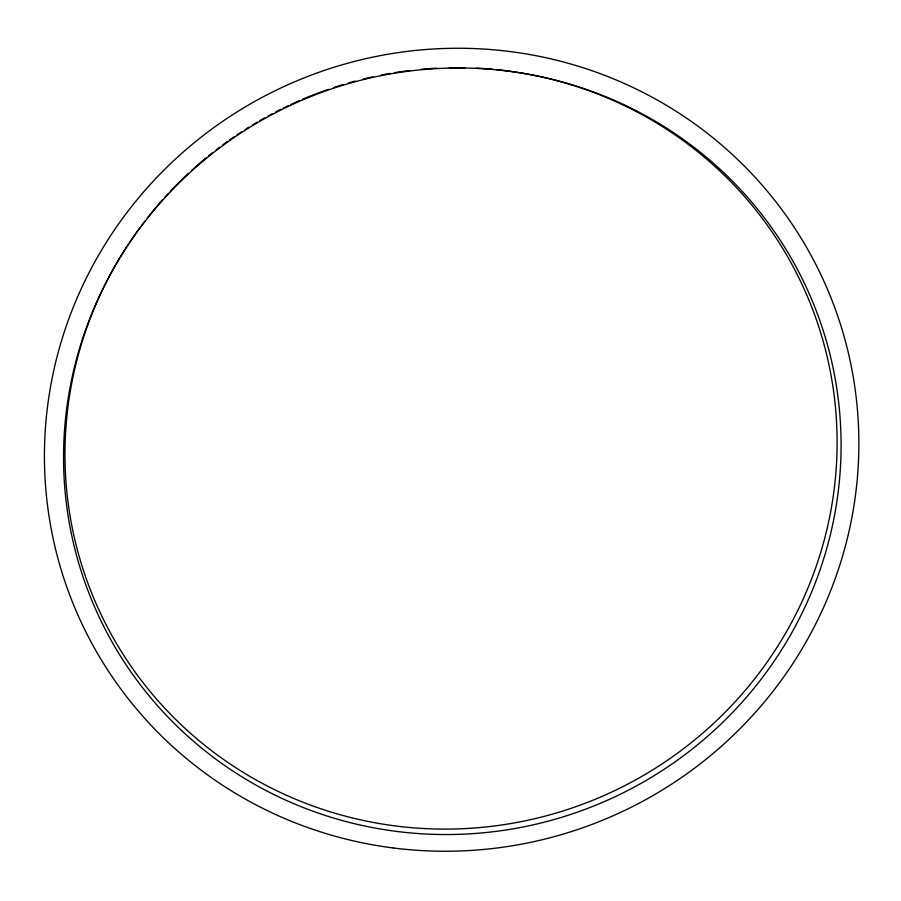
<?xml version="1.0" encoding="UTF-8"?>
<svg xmlns="http://www.w3.org/2000/svg" width="901" height="901" viewBox="0 0 901 901"><rect width="100%" height="100%" fill="white"/><g stroke="black" fill="none" stroke-linecap="round" stroke-linejoin="round"><path stroke-width="1.35" d="M496.8 69.681A387.407 379.377 -24.1 0 1 820.957 551.637A387.407 379.377 -24.1 0 1 279.028 791.833A387.407 379.377 -24.1 0 1 139.801 227.908M141.468 225.667A387.407 379.377 -24.1 0 1 144.847 221.218M147.426 217.896A387.407 379.377 -24.1 0 1 162.788 199.56M164.68 197.454A387.407 379.377 -24.1 0 1 168.498 193.298M170.424 191.237A387.407 379.377 -24.1 0 1 188.433 173.375M191.53 170.526A387.407 379.377 -24.1 0 1 206.306 157.72M208.48 155.941A387.407 379.377 -24.1 0 1 212.861 152.438M216.184 149.848A387.407 379.377 -24.1 0 1 219.551 147.28M222.941 144.746A387.407 379.377 -24.1 0 1 227.525 141.423M229.834 139.79A387.407 379.377 -24.1 0 1 234.485 136.558M236.839 134.959A387.407 379.377 -24.1 0 1 241.569 131.828M245.151 129.519A387.407 379.377 -24.1 0 1 248.766 127.244M252.393 125.014A387.407 379.377 -24.1 0 1 257.269 122.108M259.713 120.678A387.407 379.377 -24.1 0 1 264.646 117.873M268.363 115.824A387.407 379.377 -24.1 0 1 272.102 113.808M275.852 111.848A387.407 379.377 -24.1 0 1 280.875 109.291M283.387 108.041A387.407 379.377 -24.1 0 1 288.444 105.608M290.978 104.426A387.407 379.377 -24.1 0 1 299.808 100.45M302.353 99.347A387.407 379.377 -24.1 0 1 328.403 89.3M333.719 87.51A387.407 379.377 -24.1 0 1 343.078 84.548M348.45 82.971A387.407 379.377 -24.1 0 1 355.197 81.09M363.328 79.006A387.407 379.377 -24.1 0 1 372.823 76.799M380.977 75.098A387.407 379.377 -24.1 0 1 390.482 73.341M394.593 72.666A387.407 379.377 -24.1 0 1 409.854 70.503M421.06 69.309A387.407 379.377 -24.1 0 1 436.557 68.194M449.261 67.733A387.407 379.377 -24.1 0 1 464.77 67.733M475.987 68.116A387.407 379.377 -24.1 0 1 492.667 69.276M393.354 847.976A408.649 400.055 -24.1 0 0 829.832 294.965A408.649 400.055 -24.1 0 0 131.76 206.318A408.649 400.055 -24.1 0 0 393.354 847.976M397.465 831.522A390.133 381.889 -24.1 0 0 813.062 302.736A390.133 381.889 -24.1 0 0 146.435 219.54A390.133 381.889 -24.1 0 0 397.465 831.522"/></g></svg>
